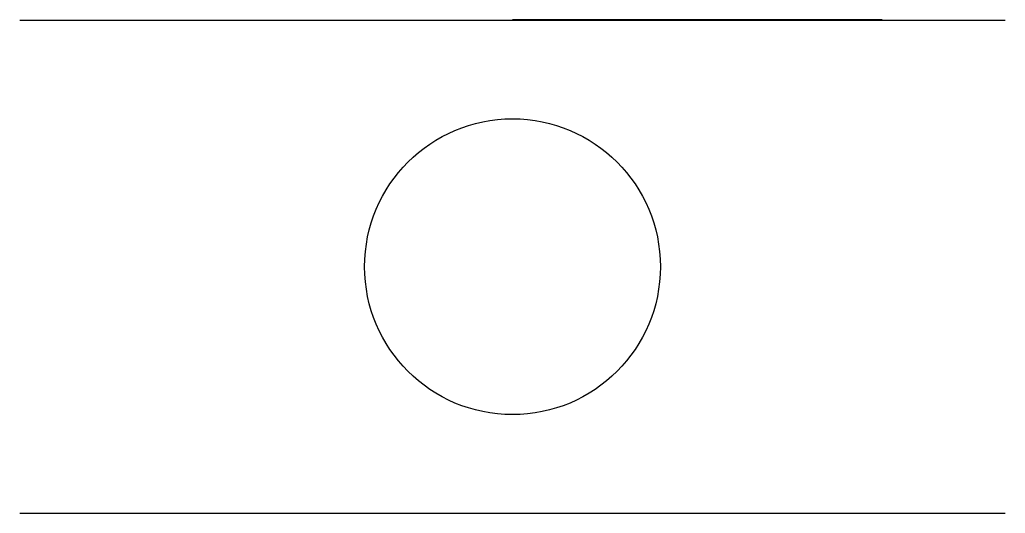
# Model space of a CAD drawing. Units: millimetres at full size, sheet at 1:100. Extents: x -15551 to 8939, y -9612 to 2643.
import ezdxf

# ---------------------------------------------------------------- set-up
doc = ezdxf.new("R2010")
doc.units = ezdxf.units.MM
doc.header["$LTSCALE"] = 100
doc.layers.add('0-0', color=7, linetype='Continuous')

msp = doc.modelspace()

# ---------------------------------------------------------------- linework, layer by layer
at = {"layer": '0-0'}
for p, q in [((-15551, 2632.7), (8938.8, 2632.7)), ((5877.6, 2642.7), (-3306.1, 2642.7)), ((5877.6, 2622.7), (-3306.1, 2622.7)), ((-15551, -9612.2), (8938.8, -9612.2))]:
    msp.add_line(p, q, dxfattribs=at)
msp.add_circle((-3306.1, -3489.8), 3673.5, dxfattribs=at)

doc.saveas('drawing.dxf')
